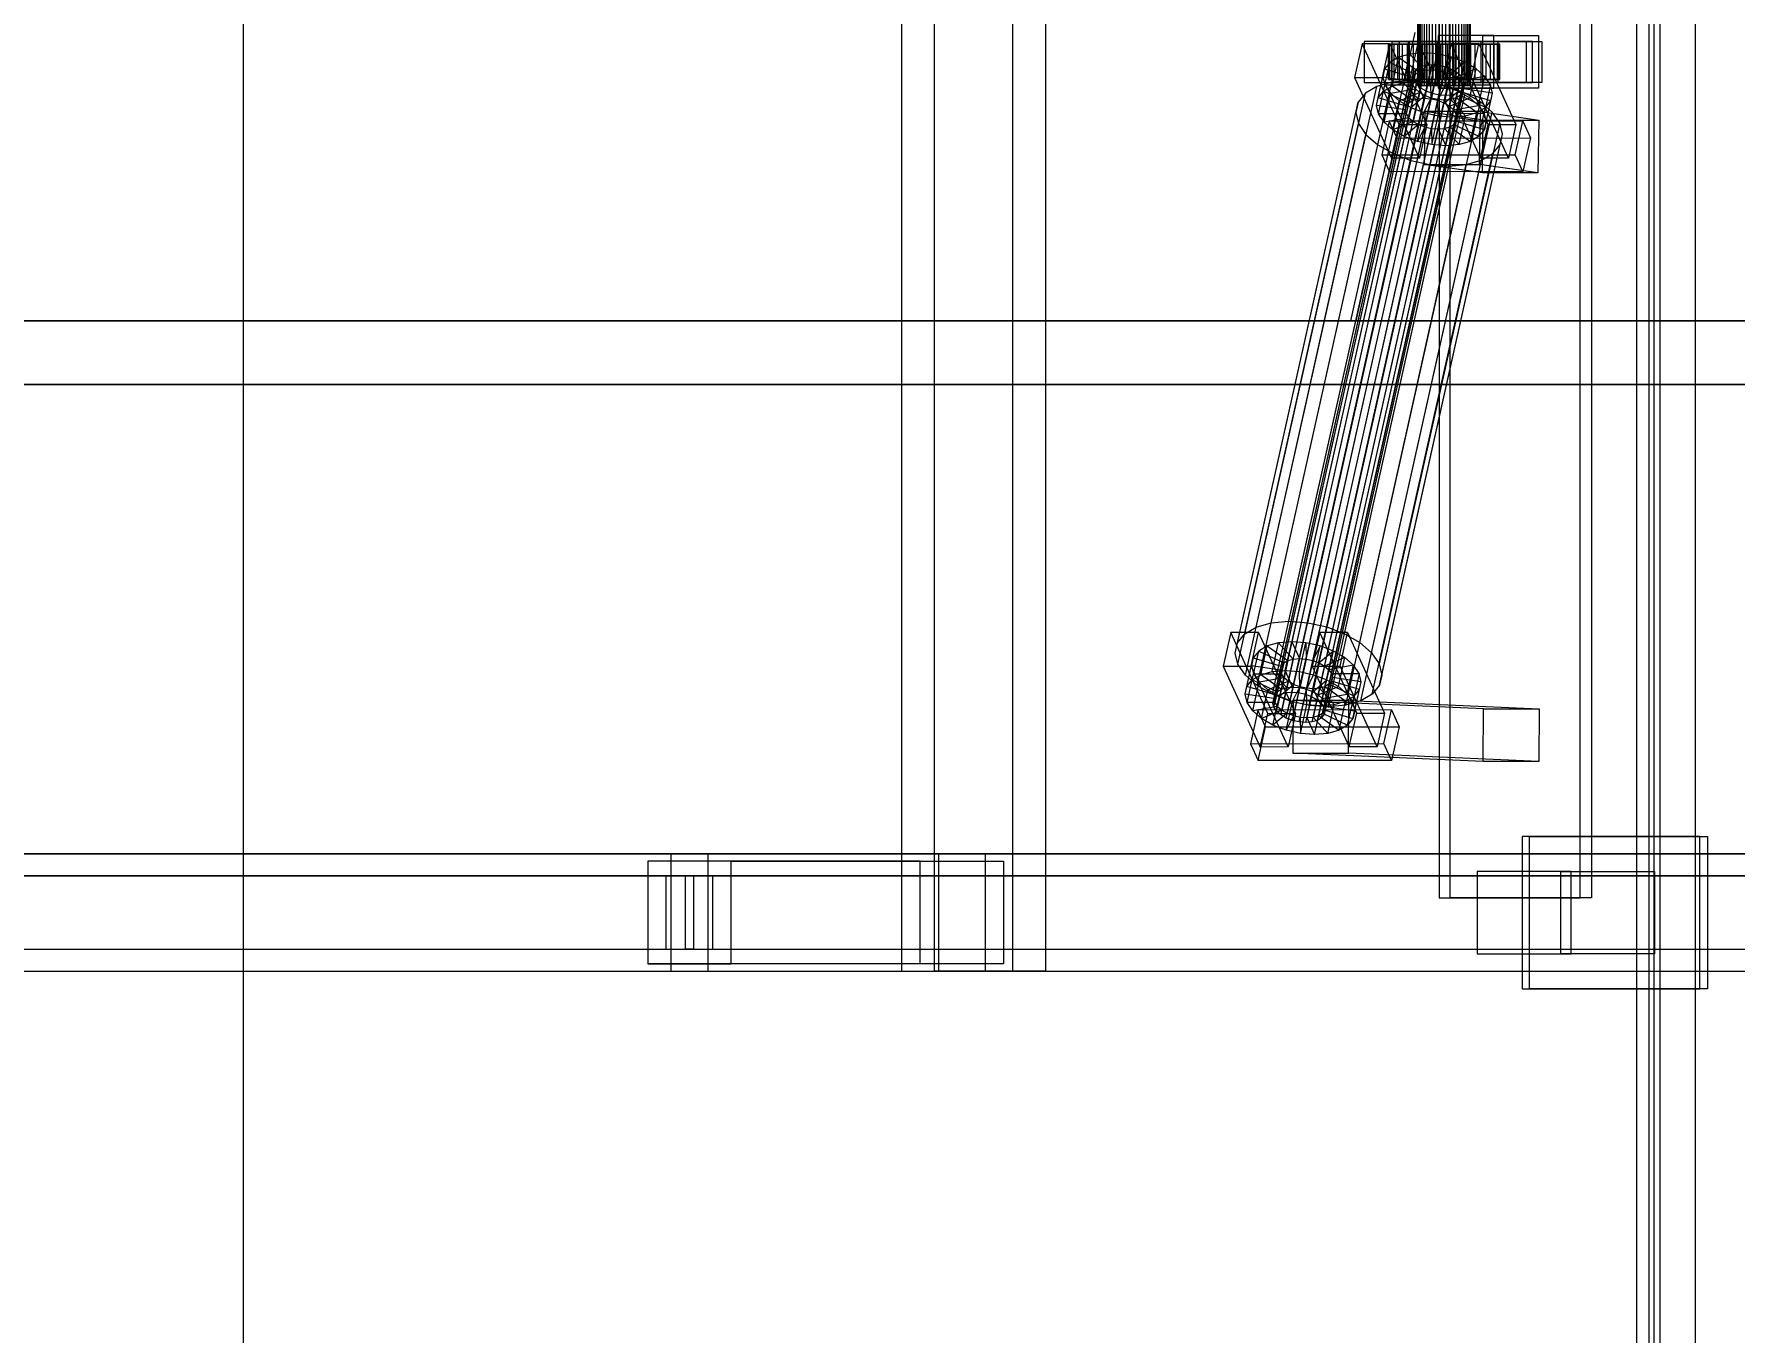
# Model space of a CAD drawing. Header units: millimetres. Extents: x -191664 to 191490, y -197311 to 10263.
# Drawn here: x 3253 to 3833, y -18573 to -18130 of the extents above; entities that cross this region are included whole.
import ezdxf

# ---------------------------------------------------------------- set-up
doc = ezdxf.new("R2010")
doc.units = ezdxf.units.MM
for name, color, linetype, lineweight in [('COTAS_INSTALACION_P', 30, 'Continuous', 0), ('superior_C01', 7, 'Continuous', 0), ('superior_tolva', 7, 'Continuous', 0)]:
    doc.layers.add(name, color=color, linetype=linetype, lineweight=lineweight)
doc.dimstyles.new('PLANTA_100', dxfattribs={"dimtxt": 250, "dimasz": 150, "dimexe": 150, "dimexo": 80, "dimgap": 100, "dimtad": 1, "dimtih": 1, "dimtoh": 1, "dimdec": 1, "dimdsep": 46, "dimcen": 0.09, "dimclrd": 1, "dimclre": 1, "dimclrt": 1, "dimadec": 0, "dimazin": 0, "dimtfac": 1, "dimtdec": 4, "dimtofl": 0, "dimtmove": 0, "dimatfit": 3, "dimfxl": 1, "dimtolj": 1, "dimtzin": 0, "dimarcsym": 0})

# ---------------------------------------------------------------- blocks, each defined once
blk = doc.blocks.new('*D5')
at = {"layer": 'COTAS_INSTALACION_P', "color": 1, "lineweight": -2, "transparency": 16777216}
for p, q in [((-1000, -18080), (-1000, -25850)), ((60117.12, -18080), (60117.12, -25850)), ((-850, -25700), (59967.12, -25700))]:
    blk.add_line(p, q, dxfattribs=at)
at = {"layer": 'COTAS_INSTALACION_P', "color": 1, "transparency": 16777216}
for points in [[(-850, -25675), (-850, -25725), (-1000, -25700)], [(59967.12, -25675), (59967.12, -25725), (60117.12, -25700)]]:
    blk.add_solid(points, dxfattribs=at)
at = {"layer": 'Defpoints', "color": 0, "transparency": 16777216}
for p in [(-1000, -18000), (60117.12, -18000), (60117.12, -25700)]:
    blk.add_point(p, dxfattribs=at)

msp = doc.modelspace()

# ---------------------------------------------------------------- linework, layer by layer
at = {"layer": 'superior_C01', "color": 139, "true_color": 0x354b57}
for p, q in [((3548.64, -17550), (3548.64, -18450)), ((3559.85, -18450), (3559.85, -17550)), ((3586.54, -18450), (3586.54, -17550)), ((3597.74, -17550), (3597.74, -18450)), ((3731.83, -17575), (3731.83, -18425)), ((3735.67, -18425), (3735.67, -17575)), ((3779.96, -18425), (3779.96, -17575)), ((3783.8, -17575), (3783.8, -18425)), ((3705.61, -18133.86), (3703.06, -18145.33)), ((3715.09, -18133.85), (3705.61, -18133.86)), ((3718.23, -18161.39), (3705.61, -18133.86)), ((3715.82, -18133), (3706.35, -18133)), ((3706.35, -18133), (3706.35, -18147)), ((3721.72, -18133), (3706.35, -18133)), ((3712.53, -18145.32), (3715.09, -18133.85)), ((3715.09, -18133.85), (3727.71, -18161.38)), ((3715.82, -18147), (3715.82, -18133)), ((3715.82, -18133), (3731.19, -18133)), ((3763.71, -18133), (3718.24, -18133)), ((3718.24, -18133), (3718.24, -18147)), ((3721.44, -18133), (3718.24, -18133)), ((3721.44, -18147), (3721.44, -18133)), ((3721.44, -18133), (3766.91, -18133)), ((3721.72, -18147), (3721.72, -18133)), ((3721.72, -18133), (3731.19, -18133)), ((3731.19, -18133), (3731.19, -18147)), ((3750.45, -18131), (3731.5, -18131)), ((3731.5, -18131), (3731.5, -18149)), ((3746.74, -18131), (3731.5, -18131)), ((3735.93, -18133.82), (3733.37, -18145.29)), ((3745.4, -18133.81), (3735.93, -18133.82)), ((3748.55, -18161.35), (3735.93, -18133.82)), ((3746.14, -18133), (3736.66, -18133)), ((3736.66, -18133), (3736.66, -18147)), ((3752.03, -18133), (3736.66, -18133)), ((3742.84, -18145.28), (3745.4, -18133.81)), ((3745.4, -18133.81), (3758.02, -18161.34)), ((3746.14, -18147), (3746.14, -18133)), ((3746.14, -18133), (3761.51, -18133)), ((3746.74, -18149), (3746.74, -18131)), ((3746.74, -18131), (3765.69, -18131)), ((3750.45, -18149), (3750.45, -18131)), ((3750.45, -18131), (3765.69, -18131)), ((3752.03, -18147), (3752.03, -18133)), ((3752.03, -18133), (3761.51, -18133)), ((3761.51, -18133), (3761.51, -18147)), ((3763.71, -18147), (3763.71, -18133)), ((3763.71, -18133), (3766.91, -18133)), ((3765.69, -18131), (3765.69, -18149)), ((3766.91, -18133), (3766.91, -18147)), ((3703.06, -18145.33), (3712.53, -18145.32)), ((3703.06, -18145.33), (3715.68, -18172.86)), ((3725.15, -18172.85), (3712.53, -18145.32)), ((3733.37, -18145.29), (3742.84, -18145.28)), ((3733.37, -18145.29), (3745.99, -18172.82)), ((3755.46, -18172.81), (3742.84, -18145.28)), ((3706.35, -18147), (3715.82, -18147)), ((3706.35, -18147), (3721.72, -18147)), ((3731.19, -18147), (3715.82, -18147)), ((3718.24, -18147), (3763.71, -18147)), ((3718.24, -18147), (3721.44, -18147)), ((3766.91, -18147), (3721.44, -18147)), ((3731.19, -18147), (3721.72, -18147)), ((3731.5, -18149), (3750.45, -18149)), ((3746.74, -18149), (3731.5, -18149)), ((3736.66, -18147), (3746.14, -18147)), ((3736.66, -18147), (3752.03, -18147)), ((3761.51, -18147), (3746.14, -18147)), ((3765.69, -18149), (3746.74, -18149)), ((3765.69, -18149), (3750.45, -18149)), ((3761.51, -18147), (3752.03, -18147)), ((3766.91, -18147), (3763.71, -18147)), ((3726.98, -18156.96), (3726.72, -18174.94)), ((3745.93, -18156.96), (3726.98, -18156.96)), ((3746.87, -18159.83), (3726.98, -18156.96)), ((3745.66, -18174.94), (3745.93, -18156.96)), ((3745.93, -18156.96), (3765.81, -18159.83)), ((3714.87, -18160.25), (3712.31, -18171.72)), ((3760.34, -18160.19), (3714.87, -18160.25)), ((3717.5, -18165.98), (3714.87, -18160.25)), ((3715.68, -18172.86), (3718.23, -18161.39)), ((3718.23, -18161.39), (3727.71, -18161.38)), ((3727.71, -18161.38), (3725.15, -18172.85)), ((3745.99, -18172.82), (3748.55, -18161.35)), ((3746.6, -18177.81), (3746.87, -18159.83)), ((3746.87, -18159.83), (3765.81, -18159.83)), ((3748.55, -18161.35), (3758.02, -18161.34)), ((3758.02, -18161.34), (3755.46, -18172.81)), ((3757.78, -18171.66), (3760.34, -18160.19)), ((3760.34, -18160.19), (3762.97, -18165.93)), ((3765.81, -18159.83), (3765.55, -18177.81)), ((3714.94, -18177.45), (3717.5, -18165.98)), ((3717.5, -18165.98), (3762.97, -18165.93)), ((3762.97, -18165.93), (3760.41, -18177.39)), ((3712.31, -18171.72), (3757.78, -18171.66)), ((3712.31, -18171.72), (3714.94, -18177.45)), ((3725.15, -18172.85), (3715.68, -18172.86)), ((3726.72, -18174.94), (3745.66, -18174.94)), ((3746.6, -18177.81), (3726.72, -18174.94)), ((3765.55, -18177.81), (3745.66, -18174.94)), ((3755.46, -18172.81), (3745.99, -18172.82)), ((3760.41, -18177.39), (3757.78, -18171.66)), ((3760.41, -18177.39), (3714.94, -18177.45)), ((3765.55, -18177.81), (3746.6, -18177.81)), ((3660.85, -18334.55), (3658.29, -18346.02)), ((3670.32, -18334.54), (3660.85, -18334.55)), ((3673.47, -18362.08), (3660.85, -18334.55)), ((3667.76, -18346.01), (3670.32, -18334.54)), ((3670.32, -18334.54), (3682.94, -18362.07)), ((3691.16, -18334.51), (3688.61, -18345.98)), ((3700.64, -18334.5), (3691.16, -18334.51)), ((3703.78, -18362.04), (3691.16, -18334.51)), ((3698.08, -18345.97), (3700.64, -18334.5)), ((3700.64, -18334.5), (3713.26, -18362.03)), ((3658.29, -18346.02), (3667.76, -18346.01)), ((3658.29, -18346.02), (3670.91, -18373.55)), ((3680.38, -18373.54), (3667.76, -18346.01)), ((3688.61, -18345.98), (3698.08, -18345.97)), ((3688.61, -18345.98), (3701.23, -18373.51)), ((3710.7, -18373.5), (3698.08, -18345.97)), ((3670.1, -18360.94), (3667.54, -18372.41)), ((3715.57, -18360.88), (3670.1, -18360.94)), ((3672.73, -18366.68), (3670.1, -18360.94)), ((3682.13, -18357.65), (3682.04, -18375.64)), ((3701.07, -18357.65), (3682.13, -18357.65)), ((3747, -18360.51), (3682.13, -18357.65)), ((3700.99, -18375.64), (3701.07, -18357.65)), ((3701.07, -18357.65), (3765.95, -18360.51)), ((3713.02, -18372.35), (3715.57, -18360.88)), ((3715.57, -18360.88), (3718.2, -18366.62)), ((3746.92, -18378.51), (3747, -18360.51)), ((3747, -18360.51), (3765.95, -18360.51)), ((3765.95, -18360.51), (3765.87, -18378.51)), ((3670.17, -18378.14), (3672.73, -18366.68)), ((3670.91, -18373.55), (3673.47, -18362.08)), ((3672.73, -18366.68), (3718.2, -18366.62)), ((3673.47, -18362.08), (3682.94, -18362.07)), ((3682.94, -18362.07), (3680.38, -18373.54)), ((3701.23, -18373.51), (3703.78, -18362.04)), ((3703.78, -18362.04), (3713.26, -18362.03)), ((3713.26, -18362.03), (3710.7, -18373.5)), ((3718.2, -18366.62), (3715.64, -18378.09)), ((3667.54, -18372.41), (3713.02, -18372.35)), ((3667.54, -18372.41), (3670.17, -18378.14)), ((3715.64, -18378.09), (3713.02, -18372.35)), ((3715.64, -18378.09), (3670.17, -18378.14)), ((3680.38, -18373.54), (3670.91, -18373.55)), ((3682.04, -18375.64), (3700.99, -18375.64)), ((3746.92, -18378.51), (3682.04, -18375.64)), ((3765.87, -18378.51), (3700.99, -18375.64)), ((3710.7, -18373.5), (3701.23, -18373.51)), ((3765.87, -18378.51), (3746.92, -18378.51)), ((3820.75, -18404), (3760.12, -18404)), ((3760.12, -18404), (3760.12, -18456)), ((3762.68, -18404), (3760.12, -18404)), ((3762.68, -18456), (3762.68, -18404)), ((3762.68, -18404), (3823.31, -18404)), ((3820.75, -18456), (3820.75, -18404)), ((3820.75, -18404), (3823.31, -18404)), ((3823.31, -18404), (3823.31, -18456)), ((3469.93, -18410), (2333.1, -18410)), ((2345.91, -18410), (3482.74, -18410)), ((3561.18, -18410), (2424.35, -18410)), ((2440.36, -18410), (3577.19, -18410)), ((3490.55, -18412.5), (3462.13, -18412.5)), ((3462.13, -18412.5), (3462.13, -18447.5)), ((3554.98, -18412.5), (3462.13, -18412.5)), ((3469.93, -18410), (3469.93, -18450)), ((3482.74, -18410), (3469.93, -18410)), ((4606.77, -18410), (3469.93, -18410)), ((3482.74, -18450), (3482.74, -18410)), ((3482.74, -18410), (4619.57, -18410)), ((3490.55, -18447.5), (3490.55, -18412.5)), ((3490.55, -18412.5), (3583.4, -18412.5)), ((3554.98, -18447.5), (3554.98, -18412.5)), ((3554.98, -18412.5), (3583.4, -18412.5)), ((3561.18, -18410), (3561.18, -18450)), ((3577.19, -18410), (3561.18, -18410)), ((4698.01, -18410), (3561.18, -18410)), ((3577.19, -18450), (3577.19, -18410)), ((3577.19, -18410), (4714.02, -18410)), ((3583.4, -18412.5), (3583.4, -18447.5)), ((3468.33, -18417.5), (2424.35, -18417.5)), ((2440.36, -18417.5), (3484.34, -18417.5)), ((3468.33, -18417.5), (3468.33, -18442.5)), ((3484.34, -18417.5), (3468.33, -18417.5)), ((3475.01, -18417.5), (3477.67, -18417.5)), ((3475.01, -18442.5), (3475.01, -18417.5)), ((4704.69, -18417.5), (3475.01, -18417.5)), ((3477.67, -18417.5), (3477.67, -18442.5)), ((3477.67, -18417.5), (4707.35, -18417.5)), ((3484.34, -18442.5), (3484.34, -18417.5)), ((3773.3, -18416), (3744.88, -18416)), ((3744.88, -18416), (3744.88, -18444)), ((3776.87, -18416), (3744.88, -18416)), ((3773.3, -18444), (3773.3, -18416)), ((3773.3, -18416), (3805.29, -18416)), ((3776.87, -18444), (3776.87, -18416)), ((3776.87, -18416), (3805.29, -18416)), ((3805.29, -18416), (3805.29, -18444)), ((3731.83, -18425), (3779.96, -18425)), ((3731.83, -18425), (3735.67, -18425)), ((3783.8, -18425), (3735.67, -18425)), ((3783.8, -18425), (3779.96, -18425)), ((2424.35, -18442.5), (3468.33, -18442.5)), ((2440.36, -18442.5), (3484.34, -18442.5)), ((3468.33, -18442.5), (3484.34, -18442.5)), ((3477.67, -18442.5), (3475.01, -18442.5)), ((3475.01, -18442.5), (4704.69, -18442.5)), ((3477.67, -18442.5), (4707.35, -18442.5)), ((3462.13, -18447.5), (3490.55, -18447.5)), ((3554.98, -18447.5), (3462.13, -18447.5)), ((3583.4, -18447.5), (3490.55, -18447.5)), ((3583.4, -18447.5), (3554.98, -18447.5)), ((3744.88, -18444), (3773.3, -18444)), ((3744.88, -18444), (3776.87, -18444)), ((3805.29, -18444), (3773.3, -18444)), ((3805.29, -18444), (3776.87, -18444)), ((2333.1, -18450), (3469.93, -18450)), ((2345.91, -18450), (3482.74, -18450)), ((2424.35, -18450), (3561.18, -18450)), ((2440.36, -18450), (3577.19, -18450)), ((3469.93, -18450), (3482.74, -18450)), ((3469.93, -18450), (4606.77, -18450)), ((3482.74, -18450), (4619.57, -18450)), ((3548.64, -18450), (3586.54, -18450)), ((3548.64, -18450), (3559.85, -18450)), ((3597.74, -18450), (3559.85, -18450)), ((3561.18, -18450), (3577.19, -18450)), ((3561.18, -18450), (4698.01, -18450)), ((3577.19, -18450), (4714.02, -18450)), ((3597.74, -18450), (3586.54, -18450)), ((3760.12, -18456), (3820.75, -18456)), ((3760.12, -18456), (3762.68, -18456)), ((3823.31, -18456), (3762.68, -18456)), ((3823.31, -18456), (3820.75, -18456))]:
    msp.add_line(p, q, dxfattribs=at)
at = {"layer": 'superior_C01', "color": 9, "true_color": 0xbac6cb}
for p, q in [((3724.63, -18148), (3724.63, -17852)), ((3724.78, -18148), (3724.78, -17852)), ((3725.08, -18148), (3725.08, -17852)), ((3725.54, -18148), (3725.54, -17852)), ((3726.12, -18148), (3726.12, -17852)), ((3726.85, -18148), (3726.85, -17852)), ((3727.66, -18148), (3727.66, -17852)), ((3728.62, -18148), (3728.62, -17852)), ((3729.62, -18148), (3729.62, -17852)), ((3730.73, -18148), (3730.73, -17852)), ((3731.84, -18148), (3731.84, -17852)), ((3733.03, -18148), (3733.03, -17852)), ((3734.18, -18148), (3734.18, -17852)), ((3735.38, -18148), (3735.38, -17852)), ((3736.49, -18148), (3736.49, -17852)), ((3737.6, -18148), (3737.6, -17852)), ((3738.6, -18148), (3738.6, -17852)), ((3739.55, -18148), (3739.55, -17852)), ((3740.37, -18148), (3740.37, -17852)), ((3741.1, -18148), (3741.1, -17852)), ((3741.67, -18148), (3741.67, -17852)), ((3742.13, -17852), (3742.13, -18148)), ((3742.43, -18148), (3742.43, -17852)), ((3742.59, -18148), (3742.59, -17852)), ((3681.68, -18354.84), (3729.37, -18141.04)), ((3729.37, -18141.04), (3727.25, -18141.22)), ((3731.66, -18141.22), (3729.37, -18141.04)), ((3675.2, -18358.68), (3722.89, -18144.88)), ((3675.48, -18357.43), (3723.17, -18143.64)), ((3675.52, -18360.02), (3723.21, -18146.22)), ((3676.35, -18356.36), (3724.04, -18142.56)), ((3677.74, -18355.54), (3725.43, -18141.74)), ((3679.56, -18355.02), (3727.25, -18141.22)), ((3683.97, -18355.02), (3731.66, -18141.22)), ((3686.26, -18355.53), (3733.95, -18141.73)), ((3688.4, -18356.35), (3736.09, -18142.55)), ((3690.25, -18357.42), (3737.94, -18143.62)), ((3691.67, -18358.66), (3739.36, -18144.86)), ((3740.26, -18146.2), (3692.58, -18360)), ((3723.17, -18143.64), (3722.89, -18144.88)), ((3722.89, -18144.88), (3723.21, -18146.22)), ((3724.04, -18142.56), (3723.17, -18143.64)), ((3723.21, -18146.22), (3724.11, -18147.55)), ((3725.43, -18141.74), (3724.04, -18142.56)), ((3727.25, -18141.22), (3725.43, -18141.74)), ((3733.95, -18141.73), (3731.66, -18141.22)), ((3736.09, -18142.55), (3733.95, -18141.73)), ((3737.94, -18143.62), (3736.09, -18142.55)), ((3739.36, -18144.86), (3737.94, -18143.62)), ((3740.26, -18146.2), (3739.36, -18144.86)), ((3740.59, -18147.53), (3740.26, -18146.2)), ((3676.43, -18361.35), (3724.11, -18147.55)), ((3677.85, -18362.6), (3725.54, -18148.8)), ((3679.69, -18363.66), (3727.38, -18149.86)), ((3681.84, -18364.48), (3729.52, -18150.68)), ((3684.13, -18364.99), (3731.82, -18151.2)), ((3686.42, -18365.17), (3734.1, -18151.37)), ((3688.54, -18364.99), (3736.23, -18151.19)), ((3690.36, -18364.47), (3738.05, -18150.67)), ((3691.75, -18363.65), (3739.44, -18149.85)), ((3692.62, -18362.58), (3740.31, -18148.78)), ((3692.9, -18361.33), (3740.59, -18147.53)), ((3724.11, -18147.55), (3725.54, -18148.8)), ((3725.08, -18148), (3724.63, -18148)), ((3724.63, -18148), (3724.78, -18148)), ((3724.78, -18148), (3725.54, -18148)), ((3726.12, -18148), (3725.08, -18148)), ((3725.54, -18148), (3726.85, -18148)), ((3725.54, -18148.8), (3727.38, -18149.86)), ((3727.66, -18148), (3726.12, -18148)), ((3726.85, -18148), (3728.62, -18148)), ((3727.38, -18149.86), (3729.52, -18150.68)), ((3729.62, -18148), (3727.66, -18148)), ((3728.62, -18148), (3730.73, -18148)), ((3729.52, -18150.68), (3731.82, -18151.2)), ((3731.84, -18148), (3729.62, -18148)), ((3730.73, -18148), (3733.03, -18148)), ((3731.82, -18151.2), (3734.1, -18151.37)), ((3734.18, -18148), (3731.84, -18148)), ((3733.03, -18148), (3735.38, -18148)), ((3734.1, -18151.37), (3736.23, -18151.19)), ((3736.49, -18148), (3734.18, -18148)), ((3735.38, -18148), (3737.6, -18148)), ((3736.23, -18151.19), (3738.05, -18150.67)), ((3738.6, -18148), (3736.49, -18148)), ((3737.6, -18148), (3739.55, -18148)), ((3738.05, -18150.67), (3739.44, -18149.85)), ((3740.37, -18148), (3738.6, -18148)), ((3739.44, -18149.85), (3740.31, -18148.78)), ((3739.55, -18148), (3741.1, -18148)), ((3740.31, -18148.78), (3740.59, -18147.53)), ((3741.67, -18148), (3740.37, -18148)), ((3741.1, -18148), (3742.13, -18148)), ((3742.43, -18148), (3741.67, -18148)), ((3742.13, -18148), (3742.59, -18148)), ((3742.59, -18148), (3742.43, -18148)), ((3676.35, -18356.36), (3677.74, -18355.54)), ((3677.74, -18355.54), (3679.56, -18355.02)), ((3679.56, -18355.02), (3681.68, -18354.84)), ((3681.68, -18354.84), (3683.97, -18355.02)), ((3683.97, -18355.02), (3686.26, -18355.53)), ((3686.26, -18355.53), (3688.4, -18356.35)), ((3675.2, -18358.68), (3675.48, -18357.43)), ((3675.52, -18360.02), (3675.2, -18358.68)), ((3675.48, -18357.43), (3676.35, -18356.36)), ((3676.43, -18361.35), (3675.52, -18360.02)), ((3677.85, -18362.6), (3676.43, -18361.35)), ((3688.4, -18356.35), (3690.25, -18357.42)), ((3690.25, -18357.42), (3691.67, -18358.66)), ((3691.67, -18358.66), (3692.58, -18360)), ((3692.58, -18360), (3692.9, -18361.33)), ((3692.9, -18361.33), (3692.62, -18362.58)), ((3679.69, -18363.66), (3677.85, -18362.6)), ((3681.84, -18364.48), (3679.69, -18363.66)), ((3684.13, -18364.99), (3681.84, -18364.48)), ((3686.42, -18365.17), (3684.13, -18364.99)), ((3688.54, -18364.99), (3686.42, -18365.17)), ((3690.36, -18364.47), (3688.54, -18364.99)), ((3691.75, -18363.65), (3690.36, -18364.47)), ((3692.62, -18362.58), (3691.75, -18363.65))]:
    msp.add_line(p, q, dxfattribs=at)
at = {"layer": 'superior_C01', "color": 139, "true_color": 0x345e4e}
for p, q in [((3723.56, -18130), (3701.64, -18228.3)), ((3703.55, -18228.3), (3725.48, -18130)), ((3701.64, -18228.3), (2772.69, -18228.3)), ((2774.6, -18228.3), (3703.55, -18228.3)), ((3701.64, -18228.3), (3703.55, -18228.3)), ((4630.58, -18228.3), (3701.64, -18228.3)), ((3703.55, -18228.3), (4632.5, -18228.3))]:
    msp.add_line(p, q, dxfattribs=at)
at = {"layer": 'superior_C01', "color": 155, "true_color": 0x617580}
for p, q in [((3714.98, -18134), (3714.65, -18134)), ((3714.65, -18134), (3724.63, -18134)), ((3714.65, -18146), (3714.65, -18134)), ((3714.65, -18134), (3715.61, -18134)), ((3716.58, -18134), (3714.98, -18134)), ((3714.98, -18134), (3724.78, -18134)), ((3714.98, -18146), (3714.98, -18134)), ((3715.61, -18134), (3725.08, -18134)), ((3715.61, -18146), (3715.61, -18134)), ((3715.61, -18134), (3717.8, -18134)), ((3719.34, -18134), (3716.58, -18134)), ((3716.58, -18134), (3725.54, -18134)), ((3716.58, -18146), (3716.58, -18134)), ((3717.8, -18134), (3726.12, -18134)), ((3717.8, -18146), (3717.8, -18134)), ((3717.8, -18134), (3721.06, -18134)), ((3723.07, -18134), (3719.34, -18134)), ((3719.34, -18134), (3726.85, -18134)), ((3719.34, -18146), (3719.34, -18134)), ((3721.06, -18134), (3727.66, -18134)), ((3721.06, -18146), (3721.06, -18134)), ((3721.06, -18134), (3725.18, -18134)), ((3727.52, -18134), (3723.07, -18134)), ((3723.07, -18134), (3728.62, -18134)), ((3723.07, -18146), (3723.07, -18134)), ((3724.63, -18134), (3724.78, -18134)), ((3724.63, -18134), (3724.63, -18146)), ((3725.08, -18134), (3724.63, -18134)), ((3724.78, -18134), (3725.54, -18134)), ((3724.78, -18134), (3724.78, -18146)), ((3725.08, -18134), (3725.08, -18146)), ((3726.12, -18134), (3725.08, -18134)), ((3725.18, -18134), (3729.62, -18134)), ((3725.18, -18146), (3725.18, -18134)), ((3725.18, -18134), (3729.88, -18134)), ((3725.54, -18134), (3726.85, -18134)), ((3725.54, -18134), (3725.54, -18146)), ((3726.12, -18134), (3726.12, -18146)), ((3727.66, -18134), (3726.12, -18134)), ((3726.85, -18134), (3728.62, -18134)), ((3726.85, -18134), (3726.85, -18146)), ((3732.39, -18134), (3727.52, -18134)), ((3727.52, -18134), (3730.73, -18134)), ((3727.52, -18146), (3727.52, -18134)), ((3727.66, -18134), (3727.66, -18146)), ((3729.62, -18134), (3727.66, -18134)), ((3728.62, -18134), (3730.73, -18134)), ((3728.62, -18134), (3728.62, -18146)), ((3729.62, -18134), (3729.62, -18146)), ((3731.84, -18134), (3729.62, -18134)), ((3729.88, -18134), (3731.84, -18134)), ((3729.88, -18146), (3729.88, -18134)), ((3729.88, -18134), (3734.83, -18134)), ((3730.73, -18134), (3733.03, -18134)), ((3730.73, -18134), (3730.73, -18146)), ((3731.84, -18134), (3731.84, -18146)), ((3734.18, -18134), (3731.84, -18134)), ((3737.34, -18134), (3732.39, -18134)), ((3732.39, -18134), (3733.03, -18134)), ((3732.39, -18146), (3732.39, -18134)), ((3733.03, -18134), (3735.38, -18134)), ((3733.03, -18134), (3733.03, -18146)), ((3734.83, -18134), (3734.18, -18134)), ((3734.18, -18134), (3734.18, -18146)), ((3736.49, -18134), (3734.18, -18134)), ((3734.83, -18146), (3734.83, -18134)), ((3734.83, -18134), (3739.69, -18134)), ((3737.34, -18134), (3735.38, -18134)), ((3735.38, -18134), (3737.6, -18134)), ((3735.38, -18134), (3735.38, -18146)), ((3739.69, -18134), (3736.49, -18134)), ((3736.49, -18134), (3736.49, -18146)), ((3738.6, -18134), (3736.49, -18134)), ((3742.03, -18134), (3737.34, -18134)), ((3737.34, -18146), (3737.34, -18134)), ((3742.03, -18134), (3737.6, -18134)), ((3737.6, -18134), (3739.55, -18134)), ((3737.6, -18134), (3737.6, -18146)), ((3744.14, -18134), (3738.6, -18134)), ((3738.6, -18134), (3738.6, -18146)), ((3740.37, -18134), (3738.6, -18134)), ((3746.15, -18134), (3739.55, -18134)), ((3739.55, -18134), (3741.1, -18134)), ((3739.55, -18134), (3739.55, -18146)), ((3739.69, -18146), (3739.69, -18134)), ((3739.69, -18134), (3744.14, -18134)), ((3747.88, -18134), (3740.37, -18134)), ((3740.37, -18134), (3740.37, -18146)), ((3741.67, -18134), (3740.37, -18134)), ((3749.42, -18134), (3741.1, -18134)), ((3741.1, -18134), (3742.13, -18134)), ((3741.1, -18134), (3741.1, -18146)), ((3750.64, -18134), (3741.67, -18134)), ((3741.67, -18134), (3741.67, -18146)), ((3742.43, -18134), (3741.67, -18134)), ((3746.15, -18134), (3742.03, -18134)), ((3742.03, -18146), (3742.03, -18134)), ((3742.13, -18134), (3751.61, -18134)), ((3742.13, -18146), (3742.13, -18134)), ((3742.13, -18134), (3742.59, -18134)), ((3752.24, -18134), (3742.43, -18134)), ((3742.43, -18134), (3742.43, -18146)), ((3742.59, -18134), (3742.43, -18134)), ((3752.57, -18134), (3742.59, -18134)), ((3742.59, -18134), (3742.59, -18146)), ((3744.14, -18146), (3744.14, -18134)), ((3744.14, -18134), (3747.88, -18134)), ((3749.42, -18134), (3746.15, -18134)), ((3746.15, -18146), (3746.15, -18134)), ((3747.88, -18146), (3747.88, -18134)), ((3747.88, -18134), (3750.64, -18134)), ((3751.61, -18134), (3749.42, -18134)), ((3749.42, -18146), (3749.42, -18134)), ((3750.64, -18146), (3750.64, -18134)), ((3750.64, -18134), (3752.24, -18134)), ((3751.61, -18134), (3751.61, -18146)), ((3752.57, -18134), (3751.61, -18134)), ((3752.24, -18146), (3752.24, -18134)), ((3752.24, -18134), (3752.57, -18134)), ((3752.57, -18146), (3752.57, -18134)), ((3712.92, -18149.99), (3715.11, -18140.16)), ((3715.11, -18140.16), (3713.29, -18142.42)), ((3718.05, -18138.42), (3715.11, -18140.16)), ((3715.11, -18140.16), (3723.67, -18144.2)), ((3715.85, -18148.25), (3718.05, -18138.42)), ((3721.89, -18137.32), (3718.05, -18138.42)), ((3718.05, -18138.42), (3725.06, -18143.38)), ((3719.7, -18147.15), (3721.89, -18137.32)), ((3726.38, -18136.95), (3721.89, -18137.32)), ((3721.89, -18137.32), (3726.88, -18142.86)), ((3724.18, -18146.78), (3726.38, -18136.95)), ((3731.21, -18137.31), (3726.38, -18136.95)), ((3726.38, -18136.95), (3729.01, -18142.68)), ((3729.01, -18147.14), (3731.21, -18137.31)), ((3736.05, -18138.4), (3731.21, -18137.31)), ((3731.21, -18137.31), (3731.29, -18142.86)), ((3736.05, -18138.4), (3733.59, -18143.37)), ((3733.85, -18148.23), (3736.05, -18138.4)), ((3740.57, -18140.12), (3735.73, -18144.19)), ((3740.57, -18140.12), (3736.05, -18138.4)), ((3738.38, -18149.95), (3740.57, -18140.12)), ((3744.46, -18142.38), (3740.57, -18140.12)), ((3710.5, -18154.88), (3712.69, -18145.05)), ((3711.09, -18152.25), (3713.29, -18142.42)), ((3713.29, -18142.42), (3712.69, -18145.05)), ((3712.69, -18145.05), (3722.52, -18146.52)), ((3712.69, -18145.05), (3713.37, -18147.87)), ((3713.29, -18142.42), (3722.81, -18145.27)), ((3724.63, -18146), (3714.65, -18146)), ((3714.65, -18146), (3714.98, -18146)), ((3715.61, -18146), (3714.65, -18146)), ((3724.78, -18146), (3714.98, -18146)), ((3714.98, -18146), (3716.58, -18146)), ((3725.08, -18146), (3715.61, -18146)), ((3717.8, -18146), (3715.61, -18146)), ((3725.54, -18146), (3716.58, -18146)), ((3716.58, -18146), (3719.34, -18146)), ((3726.12, -18146), (3717.8, -18146)), ((3721.06, -18146), (3717.8, -18146)), ((3726.85, -18146), (3719.34, -18146)), ((3719.34, -18146), (3723.07, -18146)), ((3719.7, -18147.15), (3724.18, -18146.78)), ((3722.52, -18146.52), (3720.33, -18156.35)), ((3722.81, -18145.27), (3720.61, -18155.1)), ((3727.66, -18146), (3721.06, -18146)), ((3725.18, -18146), (3721.06, -18146)), ((3723.67, -18144.2), (3721.48, -18154.03)), ((3722.52, -18146.52), (3722.81, -18145.27)), ((3722.85, -18147.86), (3722.52, -18146.52)), ((3722.81, -18145.27), (3723.67, -18144.2)), ((3725.06, -18143.38), (3722.87, -18153.21)), ((3728.62, -18146), (3723.07, -18146)), ((3723.07, -18146), (3727.52, -18146)), ((3723.67, -18144.2), (3725.06, -18143.38)), ((3726.81, -18152.51), (3724.18, -18146.78)), ((3724.18, -18146.78), (3729.01, -18147.14)), ((3724.78, -18146), (3724.63, -18146)), ((3724.63, -18146), (3725.08, -18146)), ((3726.88, -18142.86), (3724.69, -18152.69)), ((3725.54, -18146), (3724.78, -18146)), ((3725.06, -18143.38), (3726.88, -18142.86)), ((3725.08, -18146), (3726.12, -18146)), ((3729.62, -18146), (3725.18, -18146)), ((3729.88, -18146), (3725.18, -18146)), ((3726.85, -18146), (3725.54, -18146)), ((3726.12, -18146), (3727.66, -18146)), ((3729.01, -18142.68), (3726.81, -18152.51)), ((3728.62, -18146), (3726.85, -18146)), ((3726.88, -18142.86), (3729.01, -18142.68)), ((3730.73, -18146), (3727.52, -18146)), ((3727.52, -18146), (3732.39, -18146)), ((3727.66, -18146), (3729.62, -18146)), ((3730.73, -18146), (3728.62, -18146)), ((3729.01, -18142.68), (3731.29, -18142.86)), ((3731.29, -18142.86), (3729.1, -18152.69)), ((3729.62, -18146), (3731.84, -18146)), ((3731.84, -18146), (3729.88, -18146)), ((3734.83, -18146), (3729.88, -18146)), ((3733.03, -18146), (3730.73, -18146)), ((3731.29, -18142.86), (3733.59, -18143.37)), ((3733.59, -18143.37), (3731.39, -18153.2)), ((3731.84, -18146), (3734.18, -18146)), ((3733.03, -18146), (3732.39, -18146)), ((3732.39, -18146), (3737.34, -18146)), ((3735.38, -18146), (3733.03, -18146)), ((3735.73, -18144.19), (3733.54, -18154.02)), ((3733.59, -18143.37), (3735.73, -18144.19)), ((3734.18, -18146), (3734.83, -18146)), ((3734.18, -18146), (3736.49, -18146)), ((3739.69, -18146), (3734.83, -18146)), ((3737.57, -18145.26), (3735.38, -18155.08)), ((3737.6, -18146), (3735.38, -18146)), ((3735.38, -18146), (3737.34, -18146)), ((3735.73, -18144.19), (3737.57, -18145.26)), ((3736.49, -18146), (3739.69, -18146)), ((3736.49, -18146), (3738.6, -18146)), ((3739, -18146.5), (3736.8, -18156.33)), ((3737.34, -18146), (3742.03, -18146)), ((3744.46, -18142.38), (3737.57, -18145.26)), ((3737.57, -18145.26), (3739, -18146.5)), ((3739.55, -18146), (3737.6, -18146)), ((3737.6, -18146), (3742.03, -18146)), ((3738.6, -18146), (3744.14, -18146)), ((3738.6, -18146), (3740.37, -18146)), ((3747.47, -18145), (3739, -18146.5)), ((3739, -18146.5), (3739.9, -18147.83)), ((3741.1, -18146), (3739.55, -18146)), ((3739.55, -18146), (3746.15, -18146)), ((3744.14, -18146), (3739.69, -18146)), ((3740.37, -18146), (3747.88, -18146)), ((3740.37, -18146), (3741.67, -18146)), ((3742.13, -18146), (3741.1, -18146)), ((3741.1, -18146), (3749.42, -18146)), ((3741.67, -18146), (3750.64, -18146)), ((3741.67, -18146), (3742.43, -18146)), ((3742.03, -18146), (3746.15, -18146)), ((3751.61, -18146), (3742.13, -18146)), ((3742.59, -18146), (3742.13, -18146)), ((3742.27, -18152.21), (3744.46, -18142.38)), ((3742.43, -18146), (3752.24, -18146)), ((3742.43, -18146), (3742.59, -18146)), ((3742.59, -18146), (3752.57, -18146)), ((3747.88, -18146), (3744.14, -18146)), ((3747.47, -18145), (3744.46, -18142.38)), ((3745.27, -18154.83), (3747.47, -18145)), ((3746.15, -18146), (3749.42, -18146)), ((3749.37, -18147.82), (3747.47, -18145)), ((3750.64, -18146), (3747.88, -18146)), ((3749.42, -18146), (3751.61, -18146)), ((3752.24, -18146), (3750.64, -18146)), ((3751.61, -18146), (3752.57, -18146)), ((3752.57, -18146), (3752.24, -18146)), ((3710.5, -18154.88), (3711.09, -18152.25)), ((3711.09, -18152.25), (3712.92, -18149.99)), ((3720.61, -18155.1), (3711.09, -18152.25)), ((3711.18, -18157.7), (3713.37, -18147.87)), ((3712.92, -18149.99), (3715.85, -18148.25)), ((3721.48, -18154.03), (3712.92, -18149.99)), ((3713.09, -18160.52), (3715.28, -18150.69)), ((3713.37, -18147.87), (3722.85, -18147.86)), ((3713.37, -18147.87), (3715.28, -18150.69)), ((3715.28, -18150.69), (3723.75, -18149.19)), ((3715.28, -18150.69), (3718.28, -18153.31)), ((3715.85, -18148.25), (3719.7, -18147.15)), ((3722.87, -18153.21), (3715.85, -18148.25)), ((3718.28, -18153.31), (3725.17, -18150.44)), ((3724.69, -18152.69), (3719.7, -18147.15)), ((3722.85, -18147.86), (3720.65, -18157.69)), ((3723.75, -18149.19), (3721.56, -18159.02)), ((3722.18, -18155.57), (3727.02, -18151.5)), ((3723.75, -18149.19), (3722.85, -18147.86)), ((3724.69, -18152.69), (3722.87, -18153.21)), ((3725.17, -18150.44), (3722.98, -18160.27)), ((3725.17, -18150.44), (3723.75, -18149.19)), ((3726.81, -18152.51), (3724.69, -18152.69)), ((3727.02, -18151.5), (3724.82, -18161.33)), ((3727.02, -18151.5), (3725.17, -18150.44)), ((3726.7, -18157.29), (3729.16, -18152.32)), ((3729.1, -18152.69), (3726.81, -18152.51)), ((3729.16, -18152.32), (3726.97, -18162.15)), ((3729.16, -18152.32), (3727.02, -18151.5)), ((3729.1, -18152.69), (3729.01, -18147.14)), ((3729.01, -18147.14), (3733.85, -18148.23)), ((3731.39, -18153.2), (3729.1, -18152.69)), ((3731.45, -18152.83), (3729.16, -18152.32)), ((3731.39, -18153.2), (3733.85, -18148.23)), ((3733.54, -18154.02), (3738.38, -18149.95)), ((3733.85, -18148.23), (3738.38, -18149.95)), ((3735.38, -18155.08), (3742.27, -18152.21)), ((3737.69, -18152.31), (3735.49, -18162.14)), ((3737.69, -18152.31), (3735.87, -18152.83)), ((3739.07, -18151.49), (3736.88, -18161.32)), ((3739.07, -18151.49), (3737.69, -18152.31)), ((3744.7, -18157.27), (3737.69, -18152.31)), ((3737.71, -18157.66), (3739.9, -18147.83)), ((3739.94, -18150.42), (3737.75, -18160.25)), ((3740.22, -18149.17), (3738.03, -18159)), ((3738.38, -18149.95), (3742.27, -18152.21)), ((3739.94, -18150.42), (3739.07, -18151.49)), ((3747.63, -18155.54), (3739.07, -18151.49)), ((3739.9, -18147.83), (3749.37, -18147.82)), ((3739.9, -18147.83), (3740.22, -18149.17)), ((3740.22, -18149.17), (3739.94, -18150.42)), ((3749.46, -18153.27), (3739.94, -18150.42)), ((3750.05, -18150.64), (3740.22, -18149.17)), ((3742.27, -18152.21), (3745.27, -18154.83)), ((3749.37, -18147.82), (3747.18, -18157.65)), ((3747.86, -18160.47), (3750.05, -18150.64)), ((3750.05, -18150.64), (3749.37, -18147.82)), ((3749.46, -18153.27), (3750.05, -18150.64)), ((3720.33, -18156.35), (3710.5, -18154.88)), ((3711.18, -18157.7), (3710.5, -18154.88)), ((3720.65, -18157.69), (3711.18, -18157.7)), ((3713.09, -18160.52), (3711.18, -18157.7)), ((3716.09, -18163.14), (3718.28, -18153.31)), ((3718.28, -18153.31), (3722.18, -18155.57)), ((3719.98, -18165.4), (3722.18, -18155.57)), ((3720.61, -18155.1), (3720.33, -18156.35)), ((3720.33, -18156.35), (3720.65, -18157.69)), ((3721.48, -18154.03), (3720.61, -18155.1)), ((3720.65, -18157.69), (3721.56, -18159.02)), ((3722.87, -18153.21), (3721.48, -18154.03)), ((3722.18, -18155.57), (3726.7, -18157.29)), ((3724.51, -18167.12), (3726.7, -18157.29)), ((3726.7, -18157.29), (3731.54, -18158.38)), ((3731.45, -18152.83), (3729.26, -18162.66)), ((3729.35, -18168.21), (3731.54, -18158.38)), ((3733.54, -18154.02), (3731.39, -18153.2)), ((3731.54, -18158.38), (3731.45, -18152.83)), ((3733.74, -18153.01), (3731.45, -18152.83)), ((3731.54, -18158.38), (3736.37, -18158.74)), ((3733.74, -18153.01), (3731.55, -18162.84)), ((3735.38, -18155.08), (3733.54, -18154.02)), ((3735.87, -18152.83), (3733.67, -18162.66)), ((3735.87, -18152.83), (3733.74, -18153.01)), ((3736.37, -18158.74), (3733.74, -18153.01)), ((3736.8, -18156.33), (3735.38, -18155.08)), ((3740.86, -18158.37), (3735.87, -18152.83)), ((3736.37, -18158.74), (3740.86, -18158.37)), ((3736.8, -18156.33), (3745.27, -18154.83)), ((3737.71, -18157.66), (3736.8, -18156.33)), ((3747.18, -18157.65), (3737.71, -18157.66)), ((3738.03, -18159), (3737.71, -18157.66)), ((3738.66, -18168.2), (3740.86, -18158.37)), ((3740.86, -18158.37), (3744.7, -18157.27)), ((3742.51, -18167.1), (3744.7, -18157.27)), ((3744.7, -18157.27), (3747.63, -18155.54)), ((3745.27, -18154.83), (3747.18, -18157.65)), ((3745.44, -18165.37), (3747.63, -18155.54)), ((3747.18, -18157.65), (3747.86, -18160.47)), ((3747.27, -18163.1), (3749.46, -18153.27)), ((3747.63, -18155.54), (3749.46, -18153.27)), ((3721.56, -18159.02), (3713.09, -18160.52)), ((3716.09, -18163.14), (3713.09, -18160.52)), ((3722.98, -18160.27), (3716.09, -18163.14)), ((3719.98, -18165.4), (3716.09, -18163.14)), ((3724.82, -18161.33), (3719.98, -18165.4)), ((3721.56, -18159.02), (3722.98, -18160.27)), ((3722.98, -18160.27), (3724.82, -18161.33)), ((3726.97, -18162.15), (3724.51, -18167.12)), ((3724.82, -18161.33), (3726.97, -18162.15)), ((3726.97, -18162.15), (3729.26, -18162.66)), ((3729.26, -18162.66), (3729.35, -18168.21)), ((3729.26, -18162.66), (3731.55, -18162.84)), ((3731.55, -18162.84), (3733.67, -18162.66)), ((3731.55, -18162.84), (3734.18, -18168.57)), ((3733.67, -18162.66), (3735.49, -18162.14)), ((3733.67, -18162.66), (3738.66, -18168.2)), ((3734.18, -18168.57), (3736.37, -18158.74)), ((3735.49, -18162.14), (3736.88, -18161.32)), ((3735.49, -18162.14), (3742.51, -18167.1)), ((3736.88, -18161.32), (3737.75, -18160.25)), ((3736.88, -18161.32), (3745.44, -18165.37)), ((3737.75, -18160.25), (3738.03, -18159)), ((3737.75, -18160.25), (3747.27, -18163.1)), ((3738.03, -18159), (3747.86, -18160.47)), ((3747.27, -18163.1), (3745.44, -18165.37)), ((3747.86, -18160.47), (3747.27, -18163.1)), ((3724.51, -18167.12), (3719.98, -18165.4)), ((3729.35, -18168.21), (3724.51, -18167.12)), ((3734.18, -18168.57), (3729.35, -18168.21)), ((3738.66, -18168.2), (3734.18, -18168.57)), ((3742.51, -18167.1), (3738.66, -18168.2)), ((3745.44, -18165.37), (3742.51, -18167.1)), ((3677.12, -18338.02), (3673.28, -18339.11)), ((3674.93, -18347.85), (3677.12, -18338.02)), ((3681.61, -18337.64), (3677.12, -18338.02)), ((3677.12, -18338.02), (3682.11, -18343.55)), ((3679.42, -18347.47), (3681.61, -18337.64)), ((3686.44, -18338.01), (3681.61, -18337.64)), ((3681.61, -18337.64), (3684.24, -18343.38)), ((3684.25, -18347.84), (3686.44, -18338.01)), ((3691.28, -18339.09), (3686.44, -18338.01)), ((3686.44, -18338.01), (3686.53, -18343.55)), ((3666.33, -18352.94), (3668.52, -18343.11)), ((3668.52, -18343.11), (3667.93, -18345.74)), ((3668.15, -18350.68), (3670.35, -18340.85)), ((3670.35, -18340.85), (3668.52, -18343.11)), ((3668.52, -18343.11), (3678.04, -18345.97)), ((3673.28, -18339.11), (3670.35, -18340.85)), ((3670.35, -18340.85), (3678.9, -18344.9)), ((3671.09, -18348.94), (3673.28, -18339.11)), ((3673.28, -18339.11), (3680.29, -18344.07)), ((3682.11, -18343.55), (3679.92, -18353.38)), ((3680.29, -18344.07), (3682.11, -18343.55)), ((3684.24, -18343.38), (3682.05, -18353.21)), ((3682.11, -18343.55), (3684.24, -18343.38)), ((3684.24, -18343.38), (3686.53, -18343.55)), ((3686.53, -18343.55), (3684.34, -18353.38)), ((3686.53, -18343.55), (3688.82, -18344.06)), ((3691.28, -18339.09), (3688.82, -18344.06)), ((3689.09, -18348.92), (3691.28, -18339.09)), ((3695.8, -18340.82), (3690.96, -18344.88)), ((3695.8, -18340.82), (3691.28, -18339.09)), ((3699.7, -18343.07), (3692.81, -18345.95)), ((3693.61, -18350.65), (3695.8, -18340.82)), ((3699.7, -18343.07), (3695.8, -18340.82)), ((3697.51, -18352.9), (3699.7, -18343.07)), ((3702.7, -18345.7), (3699.7, -18343.07)), ((3665.74, -18355.57), (3667.93, -18345.74)), ((3666.41, -18358.39), (3668.61, -18348.56)), ((3667.93, -18345.74), (3677.76, -18347.21)), ((3667.93, -18345.74), (3668.61, -18348.56)), ((3668.15, -18350.68), (3671.09, -18348.94)), ((3668.61, -18348.56), (3678.08, -18348.55)), ((3668.61, -18348.56), (3670.51, -18351.38)), ((3671.09, -18348.94), (3674.93, -18347.85)), ((3678.1, -18353.9), (3671.09, -18348.94)), ((3674.93, -18347.85), (3679.42, -18347.47)), ((3679.92, -18353.38), (3674.93, -18347.85)), ((3677.76, -18347.21), (3675.57, -18357.04)), ((3678.04, -18345.97), (3675.85, -18355.8)), ((3678.08, -18348.55), (3675.89, -18358.38)), ((3678.9, -18344.9), (3676.71, -18354.72)), ((3677.76, -18347.21), (3678.04, -18345.97)), ((3678.08, -18348.55), (3677.76, -18347.21)), ((3678.04, -18345.97), (3678.9, -18344.9)), ((3678.98, -18349.88), (3678.08, -18348.55)), ((3680.29, -18344.07), (3678.1, -18353.9)), ((3678.9, -18344.9), (3680.29, -18344.07)), ((3682.05, -18353.21), (3679.42, -18347.47)), ((3679.42, -18347.47), (3684.25, -18347.84)), ((3684.34, -18353.38), (3684.25, -18347.84)), ((3684.25, -18347.84), (3689.09, -18348.92)), ((3688.82, -18344.06), (3686.63, -18353.89)), ((3686.63, -18353.89), (3689.09, -18348.92)), ((3690.96, -18344.88), (3688.77, -18354.71)), ((3688.82, -18344.06), (3690.96, -18344.88)), ((3689.09, -18348.92), (3693.61, -18350.65)), ((3692.81, -18345.95), (3690.62, -18355.78)), ((3690.96, -18344.88), (3692.81, -18345.95)), ((3694.23, -18347.19), (3692.04, -18357.02)), ((3692.81, -18345.95), (3694.23, -18347.19)), ((3692.94, -18358.36), (3695.13, -18348.53)), ((3702.7, -18345.7), (3694.23, -18347.19)), ((3694.23, -18347.19), (3695.13, -18348.53)), ((3695.13, -18348.53), (3704.61, -18348.52)), ((3695.13, -18348.53), (3695.46, -18349.86)), ((3700.51, -18355.53), (3702.7, -18345.7)), ((3704.61, -18348.52), (3702.41, -18358.34)), ((3704.61, -18348.52), (3702.7, -18345.7)), ((3705.29, -18351.34), (3704.61, -18348.52)), ((3665.74, -18355.57), (3666.33, -18352.94)), ((3675.57, -18357.04), (3665.74, -18355.57)), ((3666.41, -18358.39), (3665.74, -18355.57)), ((3666.33, -18352.94), (3668.15, -18350.68)), ((3675.85, -18355.8), (3666.33, -18352.94)), ((3676.71, -18354.72), (3668.15, -18350.68)), ((3668.32, -18361.21), (3670.51, -18351.38)), ((3670.51, -18351.38), (3678.98, -18349.88)), ((3670.51, -18351.38), (3673.52, -18354.01)), ((3671.32, -18363.84), (3673.52, -18354.01)), ((3673.52, -18354.01), (3680.41, -18351.13)), ((3673.52, -18354.01), (3677.41, -18356.26)), ((3676.71, -18354.72), (3675.85, -18355.8)), ((3678.1, -18353.9), (3676.71, -18354.72)), ((3678.98, -18349.88), (3676.79, -18359.71)), ((3677.41, -18356.26), (3682.25, -18352.2)), ((3679.92, -18353.38), (3678.1, -18353.9)), ((3680.41, -18351.13), (3678.21, -18360.96)), ((3680.41, -18351.13), (3678.98, -18349.88)), ((3682.05, -18353.21), (3679.92, -18353.38)), ((3682.25, -18352.2), (3680.06, -18362.03)), ((3682.25, -18352.2), (3680.41, -18351.13)), ((3681.93, -18357.99), (3684.39, -18353.01)), ((3684.34, -18353.38), (3682.05, -18353.21)), ((3684.39, -18353.01), (3682.2, -18362.84)), ((3684.39, -18353.01), (3682.25, -18352.2)), ((3686.63, -18353.89), (3684.34, -18353.38)), ((3686.69, -18353.53), (3684.39, -18353.01)), ((3686.69, -18353.53), (3684.49, -18363.36)), ((3688.77, -18354.71), (3686.63, -18353.89)), ((3686.77, -18359.07), (3686.69, -18353.53)), ((3688.97, -18353.7), (3686.69, -18353.53)), ((3688.97, -18353.7), (3686.78, -18363.53)), ((3688.77, -18354.71), (3693.61, -18350.65)), ((3690.62, -18355.78), (3688.77, -18354.71)), ((3691.1, -18353.52), (3688.91, -18363.35)), ((3691.1, -18353.52), (3688.97, -18353.7)), ((3691.6, -18359.44), (3688.97, -18353.7)), ((3690.62, -18355.78), (3697.51, -18352.9)), ((3692.92, -18353), (3690.73, -18362.83)), ((3692.92, -18353), (3691.1, -18353.52)), ((3696.09, -18359.06), (3691.1, -18353.52)), ((3692.04, -18357.02), (3700.51, -18355.53)), ((3694.31, -18352.18), (3692.12, -18362.01)), ((3694.31, -18352.18), (3692.92, -18353)), ((3699.93, -18357.96), (3692.92, -18353)), ((3695.17, -18351.11), (3692.98, -18360.94)), ((3695.46, -18349.86), (3693.26, -18359.69)), ((3693.61, -18350.65), (3697.51, -18352.9)), ((3695.17, -18351.11), (3694.31, -18352.18)), ((3702.87, -18356.23), (3694.31, -18352.18)), ((3695.46, -18349.86), (3695.17, -18351.11)), ((3704.69, -18353.97), (3695.17, -18351.11)), ((3705.29, -18351.34), (3695.46, -18349.86)), ((3697.51, -18352.9), (3700.51, -18355.53)), ((3700.51, -18355.53), (3702.41, -18358.34)), ((3702.5, -18363.8), (3704.69, -18353.97)), ((3702.87, -18356.23), (3704.69, -18353.97)), ((3703.09, -18361.17), (3705.29, -18351.34)), ((3704.69, -18353.97), (3705.29, -18351.34)), ((3675.89, -18358.38), (3666.41, -18358.39)), ((3668.32, -18361.21), (3666.41, -18358.39)), ((3676.79, -18359.71), (3668.32, -18361.21)), ((3671.32, -18363.84), (3668.32, -18361.21)), ((3678.21, -18360.96), (3671.32, -18363.84)), ((3675.22, -18366.09), (3677.41, -18356.26)), ((3675.85, -18355.8), (3675.57, -18357.04)), ((3675.57, -18357.04), (3675.89, -18358.38)), ((3675.89, -18358.38), (3676.79, -18359.71)), ((3676.79, -18359.71), (3678.21, -18360.96)), ((3677.41, -18356.26), (3681.93, -18357.99)), ((3678.21, -18360.96), (3680.06, -18362.03)), ((3679.74, -18367.82), (3681.93, -18357.99)), ((3681.93, -18357.99), (3686.77, -18359.07)), ((3684.58, -18368.9), (3686.77, -18359.07)), ((3686.77, -18359.07), (3691.6, -18359.44)), ((3689.41, -18369.27), (3691.6, -18359.44)), ((3692.04, -18357.02), (3690.62, -18355.78)), ((3691.6, -18359.44), (3696.09, -18359.06)), ((3692.94, -18358.36), (3692.04, -18357.02)), ((3692.12, -18362.01), (3692.98, -18360.94)), ((3702.41, -18358.34), (3692.94, -18358.36)), ((3693.26, -18359.69), (3692.94, -18358.36)), ((3692.98, -18360.94), (3693.26, -18359.69)), ((3692.98, -18360.94), (3702.5, -18363.8)), ((3693.26, -18359.69), (3703.09, -18361.17)), ((3693.9, -18368.89), (3696.09, -18359.06)), ((3696.09, -18359.06), (3699.93, -18357.96)), ((3697.74, -18367.79), (3699.93, -18357.96)), ((3699.93, -18357.96), (3702.87, -18356.23)), ((3700.67, -18366.06), (3702.87, -18356.23)), ((3702.41, -18358.34), (3703.09, -18361.17)), ((3703.09, -18361.17), (3702.5, -18363.8)), ((3675.22, -18366.09), (3671.32, -18363.84)), ((3680.06, -18362.03), (3675.22, -18366.09)), ((3679.74, -18367.82), (3675.22, -18366.09)), ((3682.2, -18362.84), (3679.74, -18367.82)), ((3680.06, -18362.03), (3682.2, -18362.84)), ((3682.2, -18362.84), (3684.49, -18363.36)), ((3684.49, -18363.36), (3684.58, -18368.9)), ((3684.49, -18363.36), (3686.78, -18363.53)), ((3686.78, -18363.53), (3688.91, -18363.35)), ((3686.78, -18363.53), (3689.41, -18369.27)), ((3688.91, -18363.35), (3690.73, -18362.83)), ((3688.91, -18363.35), (3693.9, -18368.89)), ((3690.73, -18362.83), (3692.12, -18362.01)), ((3690.73, -18362.83), (3697.74, -18367.79)), ((3692.12, -18362.01), (3700.67, -18366.06)), ((3700.67, -18366.06), (3697.74, -18367.79)), ((3702.5, -18363.8), (3700.67, -18366.06)), ((3684.58, -18368.9), (3679.74, -18367.82)), ((3689.41, -18369.27), (3684.58, -18368.9)), ((3693.9, -18368.89), (3689.41, -18369.27)), ((3697.74, -18367.79), (3693.9, -18368.89))]:
    msp.add_line(p, q, dxfattribs=at)
at = {"layer": 'superior_C01', "color": 252, "true_color": 0x83939a}
for p, q in [((3674.66, -18331.2), (3715.77, -18146.89)), ((3680.66, -18330.69), (3721.77, -18146.38)), ((3687.12, -18331.18), (3728.23, -18146.87)), ((3715.77, -18146.89), (3710.63, -18148.35)), ((3721.77, -18146.38), (3715.77, -18146.89)), ((3728.23, -18146.87), (3721.77, -18146.38)), ((3734.7, -18148.32), (3728.23, -18146.87)), ((3665.6, -18334.98), (3706.71, -18150.67)), ((3669.52, -18332.66), (3710.63, -18148.35)), ((3693.59, -18332.63), (3734.7, -18148.32)), ((3699.63, -18334.94), (3740.74, -18150.63)), ((3706.71, -18150.67), (3704.27, -18153.69)), ((3710.63, -18148.35), (3706.71, -18150.67)), ((3740.74, -18150.63), (3734.7, -18148.32)), ((3745.95, -18153.64), (3740.74, -18150.63)), ((3662.37, -18341.52), (3703.48, -18157.21)), ((3663.16, -18338), (3704.27, -18153.69)), ((3704.27, -18153.69), (3703.48, -18157.21)), ((3703.48, -18157.21), (3704.39, -18160.98)), ((3704.84, -18337.95), (3745.95, -18153.64)), ((3708.85, -18341.46), (3749.96, -18157.15)), ((3749.96, -18157.15), (3745.95, -18153.64)), ((3752.51, -18160.92), (3749.96, -18157.15)), ((3663.28, -18345.29), (3704.39, -18160.98)), ((3704.39, -18160.98), (3706.93, -18164.75)), ((3752.51, -18160.92), (3711.4, -18345.23)), ((3753.42, -18164.69), (3752.51, -18160.92)), ((3665.82, -18349.06), (3706.93, -18164.75)), ((3669.84, -18352.57), (3710.95, -18168.26)), ((3706.93, -18164.75), (3710.95, -18168.26)), ((3710.95, -18168.26), (3716.16, -18171.28)), ((3711.52, -18352.52), (3752.63, -18168.21)), ((3712.31, -18349), (3753.42, -18164.69)), ((3750.19, -18171.23), (3752.63, -18168.21)), ((3752.63, -18168.21), (3753.42, -18164.69)), ((3675.05, -18355.58), (3716.16, -18171.28)), ((3681.09, -18357.89), (3722.2, -18173.58)), ((3687.56, -18359.34), (3728.67, -18175.03)), ((3694.02, -18359.83), (3735.13, -18175.52)), ((3700.02, -18359.33), (3741.13, -18175.02)), ((3705.15, -18357.86), (3746.26, -18173.55)), ((3709.08, -18355.54), (3750.19, -18171.23)), ((3716.16, -18171.28), (3722.2, -18173.58)), ((3722.2, -18173.58), (3728.67, -18175.03)), ((3728.67, -18175.03), (3735.13, -18175.52)), ((3735.13, -18175.52), (3741.13, -18175.02)), ((3741.13, -18175.02), (3746.26, -18173.55)), ((3746.26, -18173.55), (3750.19, -18171.23)), ((3669.52, -18332.66), (3674.66, -18331.2)), ((3674.66, -18331.2), (3680.66, -18330.69)), ((3680.66, -18330.69), (3687.12, -18331.18)), ((3687.12, -18331.18), (3693.59, -18332.63)), ((3662.37, -18341.52), (3663.16, -18338)), ((3663.16, -18338), (3665.6, -18334.98)), ((3665.6, -18334.98), (3669.52, -18332.66)), ((3693.59, -18332.63), (3699.63, -18334.94)), ((3699.63, -18334.94), (3704.84, -18337.95)), ((3704.84, -18337.95), (3708.85, -18341.46)), ((3663.28, -18345.29), (3662.37, -18341.52)), ((3708.85, -18341.46), (3711.4, -18345.23)), ((3665.82, -18349.06), (3663.28, -18345.29)), ((3669.84, -18352.57), (3665.82, -18349.06)), ((3711.4, -18345.23), (3712.31, -18349)), ((3712.31, -18349), (3711.52, -18352.52)), ((3675.05, -18355.58), (3669.84, -18352.57)), ((3681.09, -18357.89), (3675.05, -18355.58)), ((3709.08, -18355.54), (3705.15, -18357.86)), ((3711.52, -18352.52), (3709.08, -18355.54)), ((3687.56, -18359.34), (3681.09, -18357.89)), ((3694.02, -18359.83), (3687.56, -18359.34)), ((3700.02, -18359.33), (3694.02, -18359.83)), ((3705.15, -18357.86), (3700.02, -18359.33))]:
    msp.add_line(p, q, dxfattribs=at)
at = {"layer": 'superior_C01', "color": 251, "true_color": 0x586d65}
for p, q in [((11002.45, -18250), (2012.49, -18250)), ((2014.1, -18250), (11004.06, -18250))]:
    msp.add_line(p, q, dxfattribs=at)
at = {"layer": 'superior_tolva', "color": 156, "true_color": 0x164b78}
for p, q in [((3819.2, -19821.5), (3819.2, -16178.5)), ((3805.2, -19725), (3805.2, -16275))]:
    msp.add_line(p, q, dxfattribs=at)
at = {"layer": 'superior_tolva', "color": 252, "true_color": 0x818b94}
for p, q in [((3799.2, -19725), (3799.2, -16275)), ((3803.33, -16275), (3803.33, -19725)), ((3807.2, -19725), (3807.2, -16275))]:
    msp.add_line(p, q, dxfattribs=at)
at = {"layer": 'superior_tolva', "color": 253, "true_color": 0xaab2b8}
msp.add_line((3324.2, -17340), (3324.2, -18660), dxfattribs=at)

# ---------------------------------------------------------------- dimensions: what is measured, and where the dimension line sits
at = {"layer": 'COTAS_INSTALACION_P'}
dim = msp.add_aligned_dim(p1=(-1000, -18000), p2=(60117.12, -18000), distance=-7700, text='<> P', dimstyle='PLANTA_100', dxfattribs=at)
dim.commit()
dim.dimension.update_dxf_attribs({"geometry": '*D5', "text_midpoint": (29558.56, -25700)})

doc.saveas('drawing.dxf')
